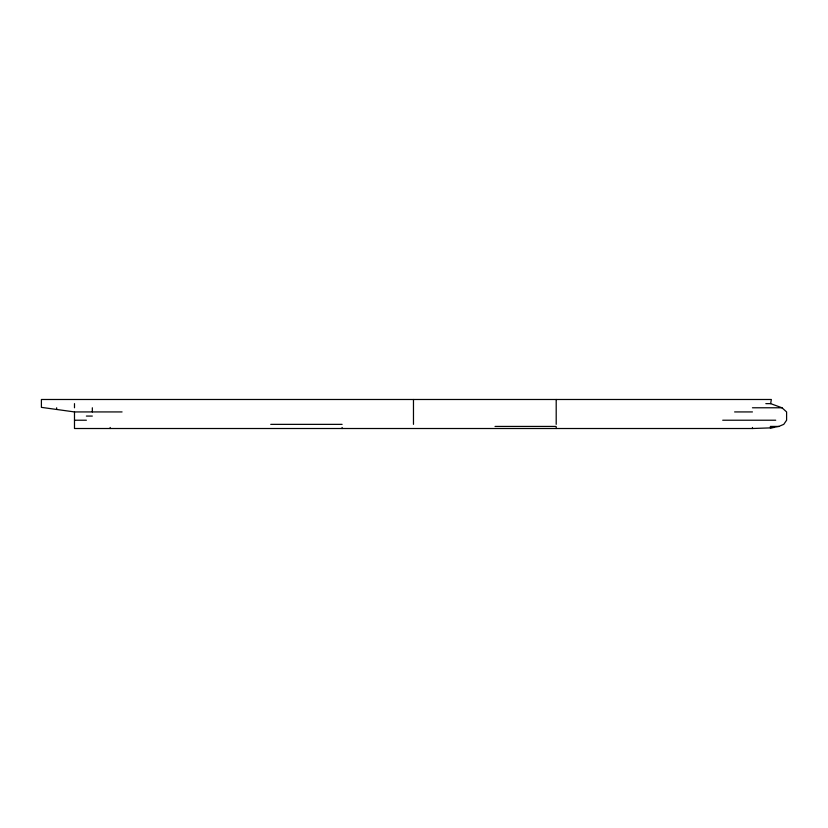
<?xml version="1.0" encoding="UTF-8"?>
<svg xmlns="http://www.w3.org/2000/svg" width="828" height="828" viewBox="0 0 828 828"><rect width="100%" height="100%" fill="white"/><g stroke="black" fill="none" stroke-linecap="round" stroke-linejoin="round"><path stroke-width="1.24" d="M74.489 411.93L74.489 428.511L752.445 428.511L770.288 427.89L778.796 426.43L783.764 424.36L786.6 420.22L786.6 411.93L781.994 407.78L770.64 403.64L771.354 399.489L41.4 399.489L41.4 407.366L74.489 411.93L122.068 411.93M765.828 403.64L770.64 403.64M752.445 407.78L781.994 407.78M734.602 411.93L752.445 411.93M86.381 416.07L92.332 416.07M74.489 420.22L86.381 420.22M722.709 420.22L775.722 420.22M270.746 424.36L342.109 424.36M495.03 426.43L556.199 426.43M770.288 426.43L778.796 426.43M774.19 427.465L770.288 427.89M752.445 427.465L752.445 428.511M556.199 399.489L556.199 424.36M556.199 427.465L556.199 428.511M413.472 399.489L413.472 424.36M342.109 427.465L342.109 428.511M110.176 427.465L110.176 428.511M92.332 407.78L92.332 411.93M74.489 403.64L74.489 407.78M56.656 407.78L56.656 409.032"/></g></svg>
